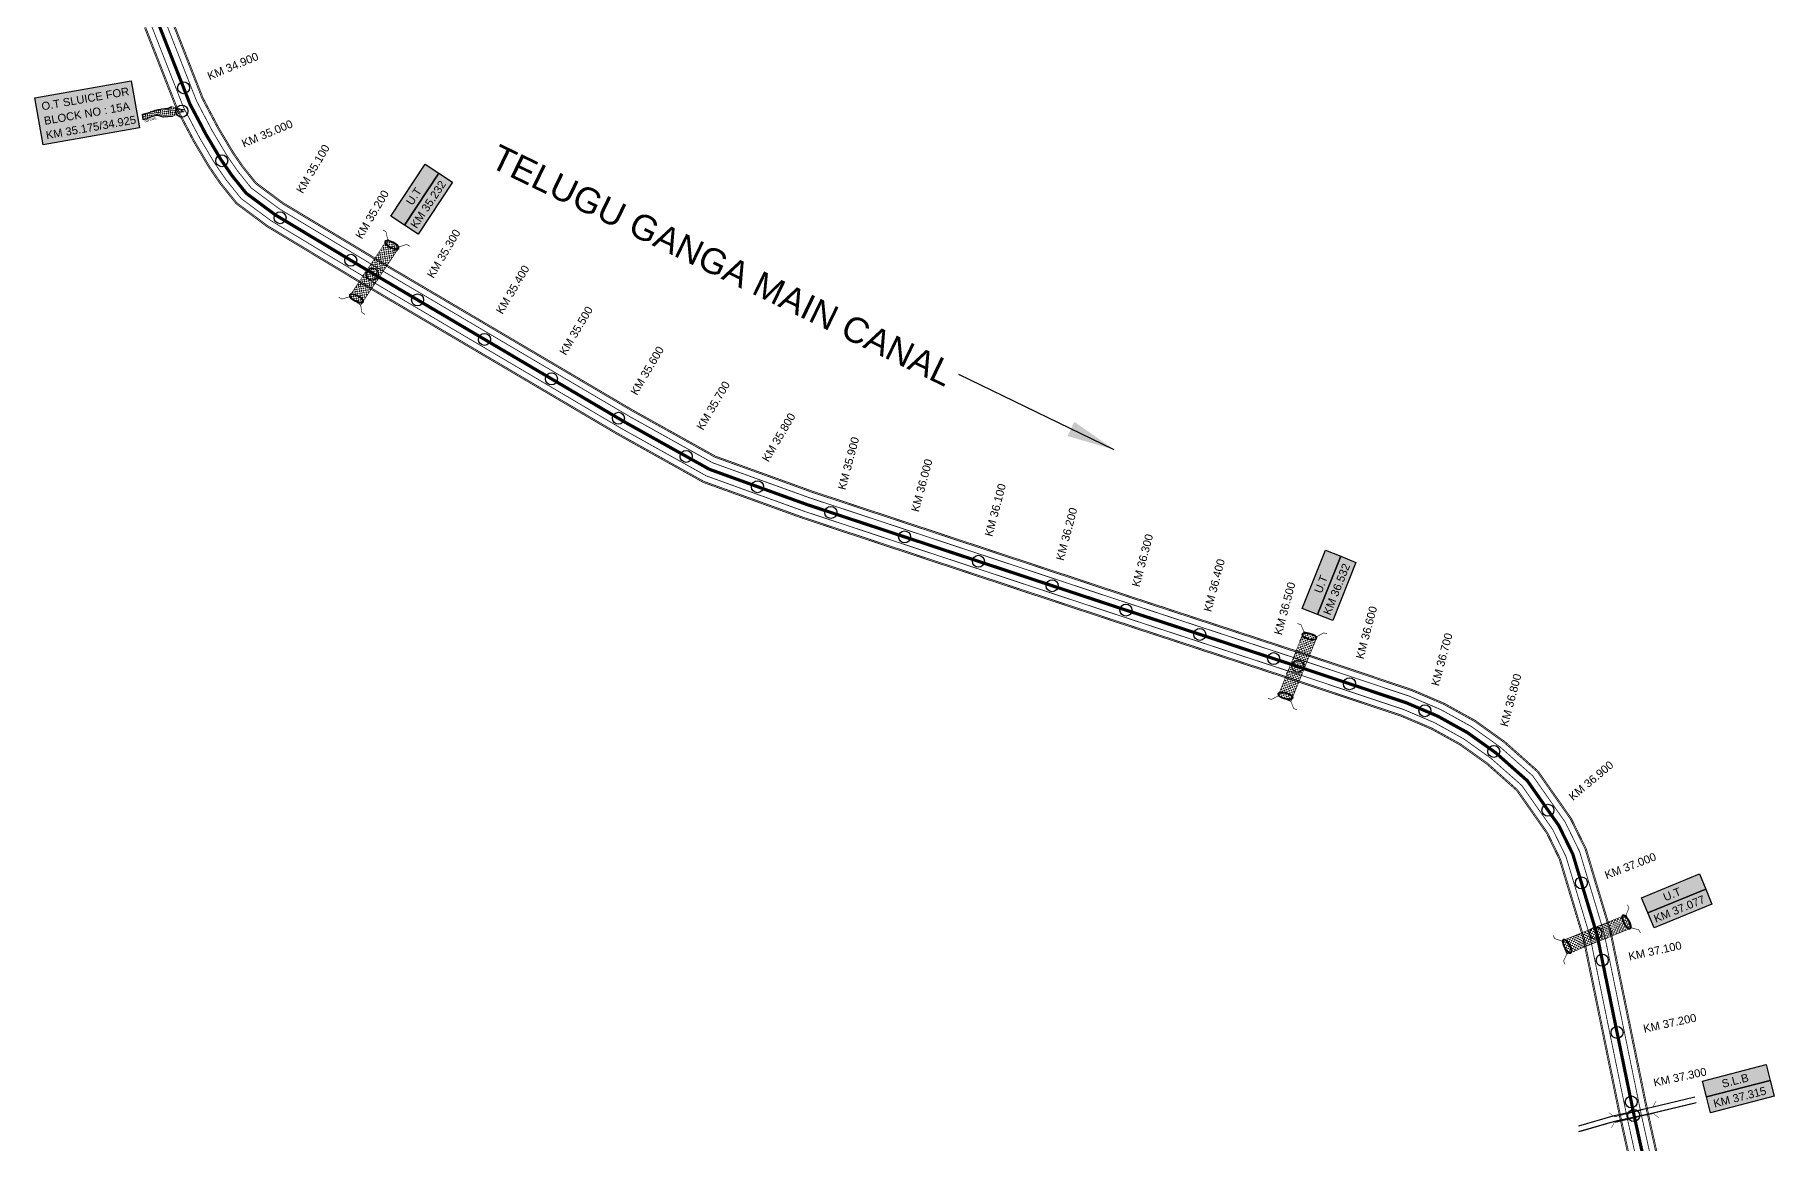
# Model space of a CAD drawing. Header units: inches. Extents: x 85036 to 260440, y 1649183 to 1742360.
# Drawn here: x 89411 to 91585, y 1701503 to 1702889 of the extents above; entities that cross this region are included whole.
import ezdxf

# ---------------------------------------------------------------- set-up
doc = ezdxf.new("R2010")
doc.units = ezdxf.units.IN
doc.header["$MEASUREMENT"] = 0
doc.header["$PDMODE"] = 32
doc.header["$PDSIZE"] = 15
doc.linetypes.add('ACAD_ISO02W100', pattern=[15, 12, -3])
for name, color, linetype in [('bed with', 5, 'Continuous'), ('cahnige', 7, 'Continuous'), ('CARTTRACK', 30, 'ACAD_ISO02W100'), ('chainage', 7, 'Continuous'), ('laying', 4, 'Continuous'), ('lining', 4, 'Continuous'), ('OT', 7, 'Continuous'), ('ROAD', 6, 'Continuous'), ('SLB', 11, 'Continuous'), ('STREAM', 4, 'Continuous'), ('Stu coo', 3, 'Continuous'), ('top of bund', 1, 'Continuous'), ('UT', 173, 'ACAD_ISO02W100'), ('V', 6, 'Continuous'), ('ZSTU', 7, 'Continuous')]:
    doc.layers.add(name, color=color, linetype=linetype)
doc.styles.add('5mm', font='times.ttf', dxfattribs={"height": 3})
doc.styles.get("Standard").update_dxf_attribs({"font": 'arial.ttf'})
doc.dimstyles.get("Standard").update_dxf_attribs({"dimtxt": 0.18, "dimasz": 0.18, "dimexe": 0.18, "dimexo": 0.0625, "dimgap": 0.09, "dimtad": 0, "dimtih": 1, "dimtoh": 1, "dimdec": 4, "dimzin": 0, "dimdsep": 46, "dimtxsty": 'Standard', "dimcen": 0.09, "dimadec": 0, "dimazin": 0, "dimtfac": 1, "dimtdec": 4, "dimtofl": 0, "dimtmove": 0, "dimatfit": 3, "dimfxl": 1, "dimtolj": 1, "dimtzin": 0, "dimarcsym": 0})

# ---------------------------------------------------------------- blocks, each defined once
blk = doc.blocks.new('VBVB')
at = {"layer": 'STREAM'}
h = blk.add_hatch(dxfattribs=at)
h.set_pattern_fill('DASH', color=256, scale=10, style=0)
h.set_pattern_definition([(0, (17867.88371487719, -28501.71006121906), (1.25, 1.25), [1.25, -1.25])])
h.paths.add_polyline_path([(380095.9578547815, 1497774.979899091), (380098.8683746898, 1497780.214053723), (380100.4483272064, 1497784.617400714), (380101.7788353608, 1497788.771502249), (380103.7746272102, 1497793.590268896), (380099.5335991489, 1497795.916580957), (380098.452594594, 1497793.507197633), (380097.6210344023, 1497789.602341558), (380096.9557507077, 1497787.691449154), (380095.791578286, 1497784.700503649), (380093.8789543023, 1497782.955785437), (380090.8853257658, 1497780.795647573), (380086.5656440002, 1497773.963976908), (380084.6014813699, 1497765.180921337), (380084.0768038103, 1497764.329620298), (380085.9416349676, 1497763.15133106), (380086.5685083546, 1497763.834778382), (380093.7175540949, 1497769.302057871), (380094.4610701322, 1497772.653587032)])
at = {"layer": 'OT', "const_width": 0.4999999999999999}
blk.add_lwpolyline([(380084.6014813699, 1497765.180921337), (380084.0733134003, 1497764.331791371), (380083.5451454307, 1497763.482661405), (380085.4049872326, 1497762.307524679), (380085.9416349677, 1497763.15133106), (380084.0768038104, 1497764.329620298), (380085.9416349677, 1497763.15133106), (380086.568508355, 1497763.834778382), (380093.717554095, 1497769.302057871), (380086.568508355, 1497763.834778382), (380085.9416349677, 1497763.15133106), (380084.0768038104, 1497764.329620298), (380084.6014813699, 1497765.180921337), (380086.5656440002, 1497773.963976908)], dxfattribs=at)
at = {"layer": 'STREAM'}
blk.add_lwpolyline([(380086.5656440002, 1497773.963976908), (380090.8853257659, 1497780.795647574), (380093.8789543033, 1497782.955785438), (380095.7915782861, 1497784.700503649), (380096.9557507072, 1497787.691449152), (380097.6210344024, 1497789.602341558), (380098.4525945941, 1497793.507197633), (380099.5335991488, 1497795.916580957), (380103.7746272101, 1497793.590268896), (380101.7788353609, 1497788.771502249), (380100.4483272069, 1497784.617400716), (380098.8683746899, 1497780.214053723), (380095.9578547826, 1497774.979899092), (380094.4610701321, 1497772.653587032), (380093.717554095, 1497769.302057871)], dxfattribs=at)
at = {"layer": 'cahnige', "style": '5mm'}
blk.add_text('Stream', height=2.5, rotation=71.17434464616717, dxfattribs=at).set_placement((380095.0016310557, 1497785.493162808))
blk = doc.blocks.new('GGF')
at = {"layer": 'STREAM'}
h = blk.add_hatch(dxfattribs=at)
h.set_pattern_fill('DASH', color=256, scale=10, angle=-6.082734917303942, style=0)
h.set_pattern_definition([(353.9172650826961, (-115347.3726237068, 1016.387648081312), (1.375417949938526, 1.110506849590268), [1.25, -1.25])])
h.paths.add_polyline_path([(406186.8358267642, 1485623.894007653), (406186.3350356966, 1485618.16585714), (406185.8342446289, 1485612.437706626), (406242.6024607782, 1485608.895201602), (406242.8636284556, 1485614.639267362), (406243.1247961327, 1485620.383333121)])
at = {"layer": 'laying', "linetype": 'ByBlock', "extrusion": (0, 0, -1)}
for centre in [(406188.8340515448, 1485618.100544371), (406240.8092758137, 1485614.964376942)]:
    blk.add_ellipse(centre, major_axis=(0.4022038884711088, -6.365555352701567), ratio=0.3887167828476952, dxfattribs=at)
at = {"layer": 'laying', "linetype": 'ByBlock'}
for points in [[(406189.2044231551, 1485612.238788546), (406189.1301593552, 1485612.234096231), (406189.0528622998, 1485612.245618227), (406188.8631006061, 1485612.324588027), (406188.7519765225, 1485612.394145026), (406188.5122836892, 1485612.610022701), (406188.3845252309, 1485612.755754402), (406187.9901122551, 1485613.318903608), (406187.7273521348, 1485613.85898441), (406187.2895556467, 1485615.151754198), (406187.1131680161, 1485615.903753204), (406186.8806331598, 1485617.489787864), (406186.8243655579, 1485618.323341603), (406186.8412834518, 1485619.932858505), (406186.9146281564, 1485620.708349793), (406187.1740924141, 1485622.067517512), (406187.3614922329, 1485622.65073727), (406187.7140922088, 1485623.356040432), (406187.8630650354, 1485623.567618286), (406188.1141012118, 1485623.821781273), (406188.2175726035, 1485623.889167762), (406188.3951326545, 1485623.961233407), (406188.4694103668, 1485623.970225642), (406188.6399464445, 1485623.94807565), (406188.7398646418, 1485623.913414563), (406188.9754422541, 1485623.761023998), (406189.1085637353, 1485623.642922326), (406189.3815283708, 1485623.318037364), (406189.5211763898, 1485623.111945711), (406189.9516964495, 1485622.33059618), (406190.2214699374, 1485621.608086816), (406190.6248590543, 1485619.961048005), (406190.7595287117, 1485619.037350996), (406190.8632364098, 1485617.186895084), (406190.8321935693, 1485616.26108243), (406190.6143732872, 1485614.607066808), (406190.4262052957, 1485613.879561222), (406190.055177624, 1485613.01905299), (406189.9016287614, 1485612.765040143), (406189.6325239488, 1485612.445281366), (406189.5169377527, 1485612.35368761), (406189.3392356181, 1485612.260876767), (406189.2716159608, 1485612.243034084), (406189.2044231551, 1485612.238788546)], [(406241.179647424, 1485609.102621116), (406241.1053836241, 1485609.097928802), (406241.0280865688, 1485609.109450798), (406240.838324875, 1485609.188420597), (406240.7272007914, 1485609.257977597), (406240.4875079581, 1485609.473855271), (406240.3597494998, 1485609.619586973), (406239.965336524, 1485610.182736179), (406239.7025764037, 1485610.722816981), (406239.2647799156, 1485612.015586769), (406239.088392285, 1485612.767585774), (406238.8558574287, 1485614.353620435), (406238.7995898268, 1485615.187174174), (406238.8165077207, 1485616.796691076), (406238.8898524253, 1485617.572182364), (406239.149316683, 1485618.931350083), (406239.3367165019, 1485619.514569841), (406239.6893164777, 1485620.219873002), (406239.8382893043, 1485620.431450857), (406240.0893254807, 1485620.685613844), (406240.1927968724, 1485620.753000333), (406240.3703569234, 1485620.825065977), (406240.4446346357, 1485620.834058213), (406240.6151707135, 1485620.811908221), (406240.7150889107, 1485620.777247134), (406240.950666523, 1485620.624856569), (406241.0837880042, 1485620.506754897), (406241.3567526398, 1485620.181869935), (406241.4964006587, 1485619.975778282), (406241.9269207185, 1485619.194428751), (406242.1966942063, 1485618.471919387), (406242.6000833233, 1485616.824880576), (406242.7347529806, 1485615.901183567), (406242.8384606787, 1485614.050727655), (406242.8074178382, 1485613.124915001), (406242.5895975561, 1485611.470899379), (406242.4014295646, 1485610.743393793), (406242.0304018929, 1485609.882885561), (406241.8768530303, 1485609.628872714), (406241.6077482177, 1485609.309113937), (406241.4921620216, 1485609.21752018), (406241.314459887, 1485609.124709338), (406241.2468402297, 1485609.106866655), (406241.179647424, 1485609.102621116)]]:
    blk.add_open_spline(points, degree=3, knots=[0, 0, 0, 0, 0.1890722348827286, 0.1890722348827286, 0.3781444697654573, 0.3781444697654573, 0.567216704648186, 0.567216704648186, 0.9642381621637766, 0.9642381621637766, 1.361259619679367, 1.361259619679367, 1.758281077194958, 1.758281077194958, 2.155302534710549, 2.155302534710549, 2.552323992226139, 2.552323992226139, 2.807761081817867, 2.807761081817867, 3.012439963152372, 3.012439963152372, 3.217118844486876, 3.217118844486876, 3.421797725821381, 3.421797725821381, 3.626476607155885, 3.626476607155885, 3.831155488490389, 3.831155488490389, 4.280922883927905, 4.280922883927905, 4.730690279365422, 4.730690279365422, 5.180457674802938, 5.180457674802938, 5.630225070240454, 5.630225070240454, 5.896844194109022, 5.896844194109022, 6.112115499412711, 6.112115499412711, 6.283185307179586, 6.283185307179586, 6.283185307179586, 6.283185307179586], dxfattribs=at)
at = {"layer": 'UT', "ltscale": 0.2, "const_width": 0.4999999999999999}
for points in [[(406181.0067191261, 1485605.627956516), (406181.2043290924, 1485608.621441158), (406185.8342446289, 1485612.437706626), (406186.3350356966, 1485618.16585714), (406186.8358267643, 1485623.894007653), (406182.485284513, 1485628.02592998), (406182.4731358847, 1485631.025905382)], [(406247.6637609265, 1485627.388723734), (406247.5913202798, 1485624.389598469), (406243.1247961327, 1485620.383333121), (406242.8636284556, 1485614.639267362), (406242.6024607783, 1485608.895201602), (406247.1217425518, 1485604.948545771), (406247.2591485833, 1485601.95169416)], [(406186.8358267643, 1485623.894007653), (406243.1247961327, 1485620.383333121)], [(406185.8342446289, 1485612.437706626), (406242.6024607783, 1485608.895201602)]]:
    blk.add_lwpolyline(points, dxfattribs=at)
blk = doc.blocks.new('FGDFGDFG6YURT')
at = {"layer": 'ROAD', "color": 1, "linetype": 'Continuous', "lineweight": 25}
for points in [[(386103.5284786596, 1482907.418250796, 0), (386134.4943898718, 1482913.048692988, 0), (386162.3338302057, 1482917.432879298, 0), (386187.03831635, 1482923.149040827, 0)], [(386104.2356023123, 1482903.529261708, 0), (386135.1554971575, 1482909.151336877, 0), (386163.0877641085, 1482913.550141626, 0), (386187.9293691025, 1482919.298029924, 0)], [(386104.349895274, 1482907.665549859, 0), (386135.2697901193, 1482913.287625029, 0), (386163.2020570702, 1482917.686429777, 0), (386188.0436620642, 1482923.434318075, 0)]]:
    blk.add_polyline3d(points, dxfattribs=at)
at = {"layer": 'SLB'}
for points, const_width in [([(386134.5918138346, 1482913.396780385), (386134.2422434629, 1482913.414116911), (386130.6310287907, 1482916.63665141)], 0.2999999999999999), ([(386134.5918138346, 1482913.396780385), (386148.2388681522, 1482915.445660189), (386161.8187230226, 1482917.900765421)], 0.4999999999999999), ([(386161.9926194173, 1482918.187514973), (386148.4127645467, 1482915.732409741), (386134.9121982792, 1482912.873264684)], 0.4999999999999999), ([(386161.8187230226, 1482917.900765421), (386162.1664906862, 1482917.940232523), (386164.805117545, 1482921.997725382)], 0.2999999999999999), ([(386134.7979053175, 1482908.736976533), (386134.4514698859, 1482908.687151922), (386131.9350661394, 1482904.552746017)], 0.2999999999999999), ([(386161.8783264555, 1482914.051226821), (386148.298471585, 1482911.59612159), (386134.7979053175, 1482908.736976533)], 0.4999999999999999), ([(386161.8783264555, 1482914.051226821), (386162.2282584353, 1482914.044326869), (386165.9340047213, 1482910.930961412)], 0.2999999999999999)]:
    blk.add_lwpolyline(points, dxfattribs=dict(at, const_width=const_width))

msp = doc.modelspace()

# ---------------------------------------------------------------- hatches: boundary and pattern name
at = {"layer": 'V'}
msp.add_hatch(color=2, dxfattribs=at).paths.add_polyline_path([(89410.6824582275, 1702809.646319976), (89531.122021169, 1702830.922321587), (89541.46243747848, 1702772.387111648), (89421.02287453704, 1702751.111110037)])
at = {"layer": 'ZSTU'}
h = msp.add_hatch(color=135, dxfattribs=at)
h.set_gradient(color1=(141, 177, 78), color2=(107, 135, 59), one_color=1, tint=0.3799999952316284, name='CYLINDER')
h.paths.add_polyline_path([(89855.56458465004, 1702661.789435067), (89872.63068001304, 1702650.495886939), (89915.79131168983, 1702715.79011079), (89898.72521632753, 1702727.083658918)])
h.paths.add_polyline_path([(89883.15363811055, 1702670.60597169), (89898.3787361093, 1702693.613176462), (89885.65636907454, 1702702.032247218), (89870.43127107603, 1702679.025042446)], flags=24)
h = msp.add_hatch(color=252, dxfattribs=at)
h.set_gradient(color1=(167, 88, 159), color2=(127, 67, 121), one_color=1, tint=0.3799999952316284, name='CYLINDER')
h.paths.add_polyline_path([(89932.85740705155, 1702704.496562662), (89915.7913116895, 1702715.79011079), (89872.6306800131, 1702650.495886939), (89889.69677537584, 1702639.202338811)])
h.paths.add_polyline_path([(89888.77632748912, 1702642.089878748), (89928.88219819762, 1702702.695332978), (89916.10010174039, 1702711.153929889), (89875.99423103189, 1702650.548475659)], flags=24)
h = msp.add_hatch(color=135, dxfattribs=at)
h.set_gradient(color1=(141, 177, 78), color2=(107, 135, 59), one_color=1, tint=0.3799999952316284, name='CYLINDER')
h.paths.add_polyline_path([(90994.9839297396, 1702171.638150351), (91013.99290011631, 1702164.058250254), (91042.94626506805, 1702236.776050365), (91023.93729469195, 1702244.355950462)])
h.paths.add_polyline_path([(91020.19823247872, 1702185.890382676), (91030.41687417394, 1702211.516822975), (91016.24614015786, 1702217.167457701), (91006.02749846288, 1702191.541017402)], flags=24)
h = msp.add_hatch(color=252, dxfattribs=at)
h.set_gradient(color1=(167, 88, 159), color2=(127, 67, 121), one_color=1, tint=0.3799999952316284, name='CYLINDER')
h.paths.add_polyline_path([(91061.95523544351, 1702229.196150268), (91042.94626506779, 1702236.776050365), (91013.99290011631, 1702164.058250254), (91033.00187049282, 1702156.478350158)])
h.paths.add_polyline_path([(91031.51246047096, 1702159.117813926), (91058.43035109498, 1702226.622844199), (91044.19308781152, 1702232.300007727), (91017.2751971875, 1702164.794977455)], flags=24)
h = msp.add_hatch(color=135, dxfattribs=at)
h.set_gradient(color1=(141, 177, 78), color2=(107, 135, 59), one_color=1, tint=0.3799999952316284, name='CYLINDER')
h.paths.add_polyline_path([(91419.08613294223, 1701810.151690393), (91426.83495318936, 1701791.21095057), (91499.26178055792, 1701820.88468428), (91491.51296031149, 1701839.825424102)])
h.paths.add_polyline_path([(91446.85217981087, 1701801.909492255), (91472.3866368935, 1701812.355859183), (91466.61007622234, 1701826.475728947), (91441.07561914017, 1701816.02936202)], flags=24)
h = msp.add_hatch(color=252, dxfattribs=at)
h.set_gradient(color1=(167, 88, 159), color2=(127, 67, 121), one_color=1, tint=0.3799999952316284, name='CYLINDER')
h.paths.add_polyline_path([(91507.01060080418, 1701801.943944458), (91499.26178055792, 1701820.88468428), (91426.83495318939, 1701791.21095057), (91434.58377343637, 1701772.270210748)])
h.paths.add_polyline_path([(91435.44833453212, 1701775.17497327), (91502.71106311661, 1701802.692736462), (91496.90738244334, 1701816.878896696), (91429.64465385885, 1701789.361133503)], flags=24)
h = msp.add_hatch(color=135, dxfattribs=at)
h.set_gradient(color1=(141, 177, 78), color2=(107, 135, 59), one_color=1, tint=0.3799999952316284, name='CYLINDER')
h.paths.add_polyline_path([(91579.70720245759, 1701581.740764793), (91574.62997946449, 1701601.565437474), (91494.95530779535, 1701580.939635632), (91500.03253078848, 1701561.11496295)])
h.paths.add_polyline_path([(91518.80017950968, 1701569.132689821), (91556.90858932969, 1701578.892492551), (91553.06017743301, 1701593.919113659), (91514.95176761303, 1701584.159310929)], flags=24)
h = msp.add_hatch(color=252, dxfattribs=at)
h.set_gradient(color1=(167, 88, 159), color2=(127, 67, 121), one_color=1, tint=0.3799999952316284, name='CYLINDER')
h.paths.add_polyline_path([(91584.78442545055, 1701561.916092112), (91579.70720245759, 1701581.740764793), (91500.03253078845, 1701561.11496295), (91505.10975378175, 1701541.290290269)])
h.paths.add_polyline_path([(91508.45584363263, 1701544.467179833), (91578.85761200835, 1701562.497514199), (91575.0548936566, 1701577.345718961), (91504.65312528092, 1701559.315384596)], flags=24)

# ---------------------------------------------------------------- linework, layer by layer
for p in [(89596.67183936978, 1702822.391564205), (89644.3348903548, 1702731.182859638), (89717.21328392567, 1702659.979115212), (89805.55585906119, 1702606.813414529), (89889.10688579312, 1702557.262981551), (89972.78862400816, 1702507.93199444), (90056.47036222316, 1702458.601007329), (90140.1521004382, 1702409.270020219), (90224.86711606177, 1702361.740327912), (90313.9890885484, 1702323.822842838), (90405.62246647946, 1702291.605150711), (90497.844393214, 1702261.088010784), (90590.06631994856, 1702230.570870856), (90682.2882466831, 1702200.053730928), (90774.51590024348, 1702169.553968584), (90866.8122475755, 1702139.262651855), (90959.06033361412, 1702108.987174303), (91053.96188110192, 1702077.464225766), (91148.14900765108, 1702043.866827171), (91234.24104545685, 1701992.992855177), (91302.03651833604, 1701919.482489533), (91343.8394685445, 1701828.639144406), (91369.83475821637, 1701732.077014588), (91388.36079556393, 1701641.712213955), (91406.16384166724, 1701554.873961306)]:
    msp.add_point(p)
at = {"color": 2}
for p in [(89594.50849682919, 1702793.148950877), (89832.51849682917, 1702589.488950877), (90989.51849682917, 1702099.218950877), (91361.81849682919, 1701765.778950877), (91409.20849682917, 1701537.948950877)]:
    msp.add_point(p, dxfattribs=at)
at = {"layer": 'bed with', "const_width": 1}
for points in [[(89556.20712488444, 1702900.796168631), (89596.42905807137, 1702798.21999675), (89616.76308524355, 1702759.629998407), (89635.6958837783, 1702727.770255591), (89649.60446405437, 1702707.586077896), (89668.60330557995, 1702683.963736185), (89706.0108485721, 1702656.158411771), (89825.0191934419, 1702584.5376555), (90143.93709885367, 1702396.533254339), (90250.13592476308, 1702337.277686882), (90373.15033812367, 1702292.817871902), (90764.58089770924, 1702163.289661184), (90987.97731103955, 1702089.971792082), (91122.10639166401, 1702045.151073064), (91160.38273100584, 1702028.799311088), (91196.73485958544, 1702008.661540962), (91231.17817044805, 1701984.059036468), (91269.40468505456, 1701950.228114785), (91307.91987306156, 1701895.343777039), (91324.56931798047, 1701861.311953344), (91354.55452084178, 1701761.548221007), (91400.83117908312, 1701535.823695169), (91465.54003460676, 1701243.616643228)], [(89573.02186877394, 1702907.495733123), (89612.91193558698, 1702805.765905004), (89632.55990841481, 1702768.477903347), (89650.94510988003, 1702737.539646163), (89664.12852960403, 1702718.407823859), (89681.25768807842, 1702697.110165569), (89716.10014508627, 1702671.211489982), (89834.28180021647, 1702600.088246254), (90152.94389480466, 1702412.234647415), (90257.67106889529, 1702353.800214871), (90379.07065553468, 1702309.924029852), (90770.24609594914, 1702180.480240569), (90993.6676826188, 1702107.154109672), (91128.54060199432, 1702062.08482869), (91168.3442626525, 1702045.080590666), (91206.41213407289, 1702023.992360792), (91242.4668232103, 1701998.238865286), (91282.99630860379, 1701962.369786969), (91323.55312059683, 1701904.576124715), (91341.47767567789, 1701867.93794841), (91372.12247281658, 1701765.979680747), (91418.5338145752, 1701539.598206585), (91483.21695905161, 1701247.507258526)]]:
    msp.add_lwpolyline(points, dxfattribs=at)
at = {"layer": 'lining', "const_width": 1}
for points in [[(89579.98930408733, 1702910.271795758), (89619.74185720945, 1702808.892662567), (89639.1055533753, 1702772.1441623), (89657.26384997743, 1702741.587736178), (89670.14678880971, 1702722.891972738), (89686.50121673802, 1702702.55758106), (89720.28079281314, 1702677.448953329), (89838.11989694627, 1702606.531861208), (90156.6759925744, 1702418.740749519), (90260.79336618763, 1702360.646566248), (90381.52382573258, 1702317.012216847), (90772.5935537832, 1702187.603408823), (90996.02557139465, 1702114.273854529), (91131.20671124721, 1702069.101578258), (91171.64323985411, 1702051.826977231), (91210.42205444063, 1702030.344910446), (91247.1444417582, 1702004.114484962), (91288.62819681477, 1701967.400866603), (91330.03098559761, 1701908.401683145), (91348.4839012431, 1701870.683526476), (91379.40201092765, 1701767.81592097), (91425.86916077355, 1701541.162230652), (91490.54165150112, 1701249.119391936)], [(89549.23968957106, 1702898.020105996), (89589.5991364489, 1702795.093239187), (89610.21744028307, 1702755.963739454), (89629.3771436809, 1702723.722165575), (89643.58620484869, 1702703.101929016), (89663.35977692035, 1702678.516320694), (89701.83020084523, 1702649.920948424), (89821.1810967121, 1702578.094040546), (90140.20500108393, 1702390.027152235), (90247.01362747073, 1702330.431335506), (90370.69716792577, 1702285.729684906), (90762.23343987518, 1702156.166492931), (90985.6194222637, 1702082.852047225), (91119.44028241112, 1702038.134323496), (91157.08375380424, 1702022.052924523), (91192.7249392177, 1702002.308991308), (91226.50055190016, 1701978.183416792), (91263.77279684358, 1701945.19703515), (91301.44200806078, 1701891.518218609), (91317.56309241525, 1701858.566375278), (91347.27498273071, 1701759.711980783), (91393.49583288477, 1701534.259671102), (91458.21534215726, 1701242.004509818)]]:
    msp.add_lwpolyline(points, dxfattribs=at)
at = {"layer": 'top of bund', "const_width": 1}
for points in [[(89581.38279114998, 1702910.827008285), (89621.10784153393, 1702809.51801408), (89640.41468236738, 1702772.877414091), (89658.5275979969, 1702742.397354182), (89671.35044065086, 1702723.788802514), (89687.54992246995, 1702703.647064158), (89721.11692235852, 1702678.696445999), (89838.88751629222, 1702607.820584198), (90157.42241212833, 1702420.041969939), (90261.41782564612, 1702362.015836523), (90382.01445977218, 1702318.429854247), (90773.06304535017, 1702189.028042474), (90996.49714914986, 1702115.697803501), (91131.7399330978, 1702070.504928172), (91172.30303529446, 1702053.176254544), (91211.22403851416, 1702031.615420377), (91248.07996546777, 1702005.289608897), (91289.75457445698, 1701968.40708253), (91331.32655859774, 1701909.166794831), (91349.88514635613, 1701871.232642089), (91380.85791854991, 1701768.183169015), (91427.33623001323, 1701541.475035465), (91492.00658999101, 1701249.441818619)], [(89547.8462025084, 1702897.464893469), (89588.23315212442, 1702794.467887674), (89608.90831129099, 1702755.230487663), (89628.11339566144, 1702722.912547572), (89642.38255300754, 1702702.20509924), (89662.31107118842, 1702677.426837596), (89700.99407129985, 1702648.673455755), (89820.41347736615, 1702576.805317556), (90139.45858153, 1702388.725931815), (90246.38916801225, 1702329.06206523), (90370.20653388617, 1702284.312047507), (90761.76394830822, 1702154.74185928), (90985.1478445085, 1702081.428098253), (91118.90706056054, 1702036.730973582), (91156.42395836388, 1702020.70364721), (91191.92295514417, 1702001.038481377), (91225.56502819058, 1701977.008292856), (91262.64641920137, 1701944.190819223), (91300.14643506065, 1701890.753106923), (91316.16184730222, 1701858.017259665), (91345.81907510845, 1701759.344732739), (91392.0287636451, 1701533.946866288), (91456.75040366736, 1701241.682083135)]]:
    msp.add_lwpolyline(points, dxfattribs=at)
at = {"layer": 'V', "color": 1, "const_width": 4}
msp.add_lwpolyline([(89564.61449682919, 1702904.145950877), (89604.67049682917, 1702801.992950877), (89624.66149682918, 1702764.053950877), (89643.32049682917, 1702732.654950877), (89656.8664968292, 1702712.996950877), (89674.93049682918, 1702690.536950877), (89711.05549682918, 1702663.684950877), (89829.65049682918, 1702592.312950877), (90148.44049682916, 1702404.383950877), (90253.90349682918, 1702345.538950877), (90376.11049682918, 1702301.370950877), (90767.41349682919, 1702171.884950877), (90990.82249682918, 1702098.562950877), (91125.32349682917, 1702053.617950877), (91164.36349682917, 1702036.939950877), (91201.57349682917, 1702016.326950877), (91236.82249682918, 1701991.148950877), (91276.20049682917, 1701956.298950877), (91315.7364968292, 1701899.959950877), (91333.02349682918, 1701864.624950877), (91363.33849682918, 1701763.763950877), (91409.68249682916, 1701537.710950877), (91474.37849682919, 1701245.561950877)], dxfattribs=at)
at = {"layer": 'V', "color": 2}
msp.add_lwpolyline([(89410.6824582275, 1702809.646319976), (89531.122021169, 1702830.922321587), (89541.46243747848, 1702772.387111648), (89421.02287453704, 1702751.111110037)], close=True, dxfattribs=at)
at = {"layer": 'ZSTU', "color": 135}
for points in [[(89855.56458465016, 1702661.789435067), (89898.72521632753, 1702727.083658918), (89915.7913116896, 1702715.79011079), (89872.63068001304, 1702650.495886939)], [(90994.98392973971, 1702171.638150351), (91023.93729469195, 1702244.355950462), (91042.94626506776, 1702236.776050365), (91013.99290011637, 1702164.058250254)], [(91419.08613294223, 1701810.151690393), (91491.51296031149, 1701839.825424102), (91499.26178055792, 1701820.88468428), (91426.83495318936, 1701791.21095057)], [(91494.95530779526, 1701580.939635631), (91574.6299794644, 1701601.565437474), (91579.70720245765, 1701581.740764793), (91500.03253078839, 1701561.11496295)]]:
    msp.add_lwpolyline(points, close=True, dxfattribs=at)
at = {"layer": 'ZSTU', "color": 252}
for points in [[(89872.63068001304, 1702650.495886939), (89915.7913116896, 1702715.79011079), (89932.85740705155, 1702704.496562662), (89889.6967753758, 1702639.202338811)], [(91013.99290011637, 1702164.058250254), (91042.94626506776, 1702236.776050365), (91061.95523544349, 1702229.196150268), (91033.00187049285, 1702156.478350158)], [(91426.83495318936, 1701791.21095057), (91499.26178055792, 1701820.88468428), (91507.01060080412, 1701801.943944458), (91434.58377343649, 1701772.270210747)], [(91500.03253078839, 1701561.11496295), (91579.70720245765, 1701581.740764793), (91584.78442545055, 1701561.916092112), (91505.10975378175, 1701541.290290269)]]:
    msp.add_lwpolyline(points, close=True, dxfattribs=at)

# ---------------------------------------------------------------- block references
at = {"layer": 'CARTTRACK', "color": 3, "xscale": 1.439622272823112, "yscale": 1.439622273589976, "zscale": 1.439622273616309, "rotation": 127.1411116318658}
msp.add_blockref('VBVB', (2138799.428376176, 2568488.767631005), dxfattribs=at)
at = {"layer": 'laying', "color": 6, "linetype": 'ByBlock', "zscale": 1.539389526941385}
for p, xscale, yscale, rotation in [((1754559.591071581, 14449.59877878538), 1.539389527160001, 1.539389526866671, 59.89250726425685), ((2064718.894147008, 388507.364936324), 1.539389527157166, 1.539389526862578, 71.64741293305897), ((517093.6872794449, -630592.2643650029), 1.539389527238068, 1.539389526838022, 25.63713868806049)]:
    msp.add_blockref('GGF', p, dxfattribs=dict(at, xscale=xscale, yscale=yscale, rotation=rotation))
at = {"layer": 'laying', "color": 1, "linetype": 'ByBlock', "xscale": 1.760345254496784, "yscale": 1.76034525454088, "zscale": 1.760345254585044, "rotation": 183.2582332999972}
msp.add_blockref('FGDFGDFG6YURT', (621697.1250526316, 4346393.462436023), dxfattribs=at)

# ---------------------------------------------------------------- texts
at = {"layer": 'chainage', "color": 0}
for s, height, rotation, p in [('KM 34.900', 9.999999999999988, 22.65501474167317, (89629.02223126372, 1702831.786090803)), ('KM 35.000', 9.999999999999988, 22.65501474167317, (89671.91367987901, 1702747.548658742)), ('KM 35.100', 9.999999999999988, 59.43043392507797, (89745.47075211257, 1702689.447002724)), ('KM 35.200', 9.999999999999988, 59.43043392507797, (89819.49008320423, 1702632.402158471)), ('KM 35.300', 9.999999999999988, 59.43043392507797, (89908.94809598345, 1702583.435374088)), ('KM 35.400', 9.999999999999988, 59.43043392507797, (89995.1115739202, 1702538.515750162)), ('KM 35.500', 9.999999999999988, 59.43043392507797, (90074.42698297565, 1702487.189603558)), ('KM 35.600', 9.999999999999988, 59.43043392507797, (90163.20478316428, 1702437.227071461)), ('KM 35.700', 9.999999999999988, 59.43043392507797, (90245.75795484227, 1702393.579757037)), ('KM 35.800', 9.999999999999988, 59.43043392507797, (90327.6170875013, 1702353.82550378)), ('KM 35.900', 9.999999999999988, 75.15121522646326, (90423.90571924119, 1702319.025252809)), ('KM 36.000', 9.999999999999988, 75.15121522646326, (90515.53005264487, 1702291.455244687)), ('KM 36.100', 9.999999999999988, 75.15121522646326, (90607.39084149638, 1702260.740457836)), ('KM 36.200', 9.999999999999988, 75.15121522646326, (90696.57702771176, 1702230.666973495)), ('KM 36.300', 9.999999999999988, 75.15121522646326, (90791.33290420854, 1702197.742713903)), ('KM 36.400', 9.999999999999988, 75.15121522646326, (90881.0578124169, 1702166.643741601)), ('KM 36.500', 9.999999999999988, 75.15121522646326, (90969.1996817046, 1702137.653183386)), ('KM 36.600', 9.999999999999988, 75.15121522646326, (91071.3638421961, 1702107.608264356)), ('KM 36.700', 9.999999999999988, 75.15121522646326, (91165.55096874526, 1702074.010865761)), ('KM 36.800', 9.999999999999988, 75.15121522646326, (91251.64300655102, 1702023.136893766)), ('KM 36.900', 9.999999999999988, 40.13372810177527, (91333.27092349128, 1701930.868362793)), ('KM 37.000', 9.999999999999986, 21.07893529447121, (91375.2544803344, 1701833.199469887)), ('KM 37.100', 9.999999999999988, 12.29889265218608, (91403.84524268561, 1701731.666225661)), ('KM 37.200', 9.999999999999988, 12.29889265218608, (91422.37128003317, 1701641.301425028)), ('KM 37.300', 9.999999999999988, 12.29889265218608, (91435.05618062287, 1701573.901381036))]:
    msp.add_text(s, height=height, rotation=rotation, dxfattribs=at).set_placement(p)
at = {"layer": 'chainage', "color": 1}
msp.add_text('TELUGU GANGA MAIN CANAL', height=31.65499230230046, rotation=334.1906151192101, dxfattribs=at).set_placement((89977.78099563485, 1702724.224639614))
at = {"layer": 'Stu coo', "color": 1}
for s, p in [('O.T SLUICE FOR ', (89419.99398541672, 1702794.070464359)), (' BLOCK NO : 15A', (89419.36923712492, 1702775.281538911)), ('KM 35.175/34.925', (89425.51993476396, 1702757.996835835))]:
    msp.add_text(s, height=10, rotation=10.01811133878132, dxfattribs=at).set_placement(p)
at = {"layer": 'Stu coo', "color": 0}
for s, height, rotation, p in [('U.T', 9.999999999999996, 56.50526232901937, (89882.50088282494, 1702674.554056995)), ('KM 35.232', 9.999999999999996, 56.50526232901937, (89887.90784280369, 1702645.727868595)), ('U.T', 9.999999999999996, 68.26016799612646, (91018.75484080118, 1702189.62268592)), ('KM 36.532', 9.999999999999996, 68.26016799612646, (91029.9210380394, 1702162.502575427)), ('U.T', 9.999999999999996, 22.24989375322876, (91448.53496104595, 1701805.540155329)), ('KM 37.077', 9.999999999999996, 22.24989375322876, (91436.77826016536, 1701778.670761247)), ('S.L.B', 9.999999999999998, 14.36505077651152, (91520.62090554036, 1701572.443728975)), ('KM 37.315', 9.999999999999998, 14.36505077651152, (91510.25275684305, 1701547.747475352))]:
    msp.add_text(s, height=height, rotation=rotation, dxfattribs=at).set_placement(p)

# ---------------------------------------------------------------- leaders
at = {"layer": 'chainage', "color": 1}
msp.add_leader([(90759.81843316765, 1702369.945366577), (90565.54854347906, 1702463.898360915)], dimstyle='Standard', override={"dimasz": 60, "dimgap": 0.09, "dimtad": 0}, dxfattribs=at)

doc.saveas('drawing.dxf')
